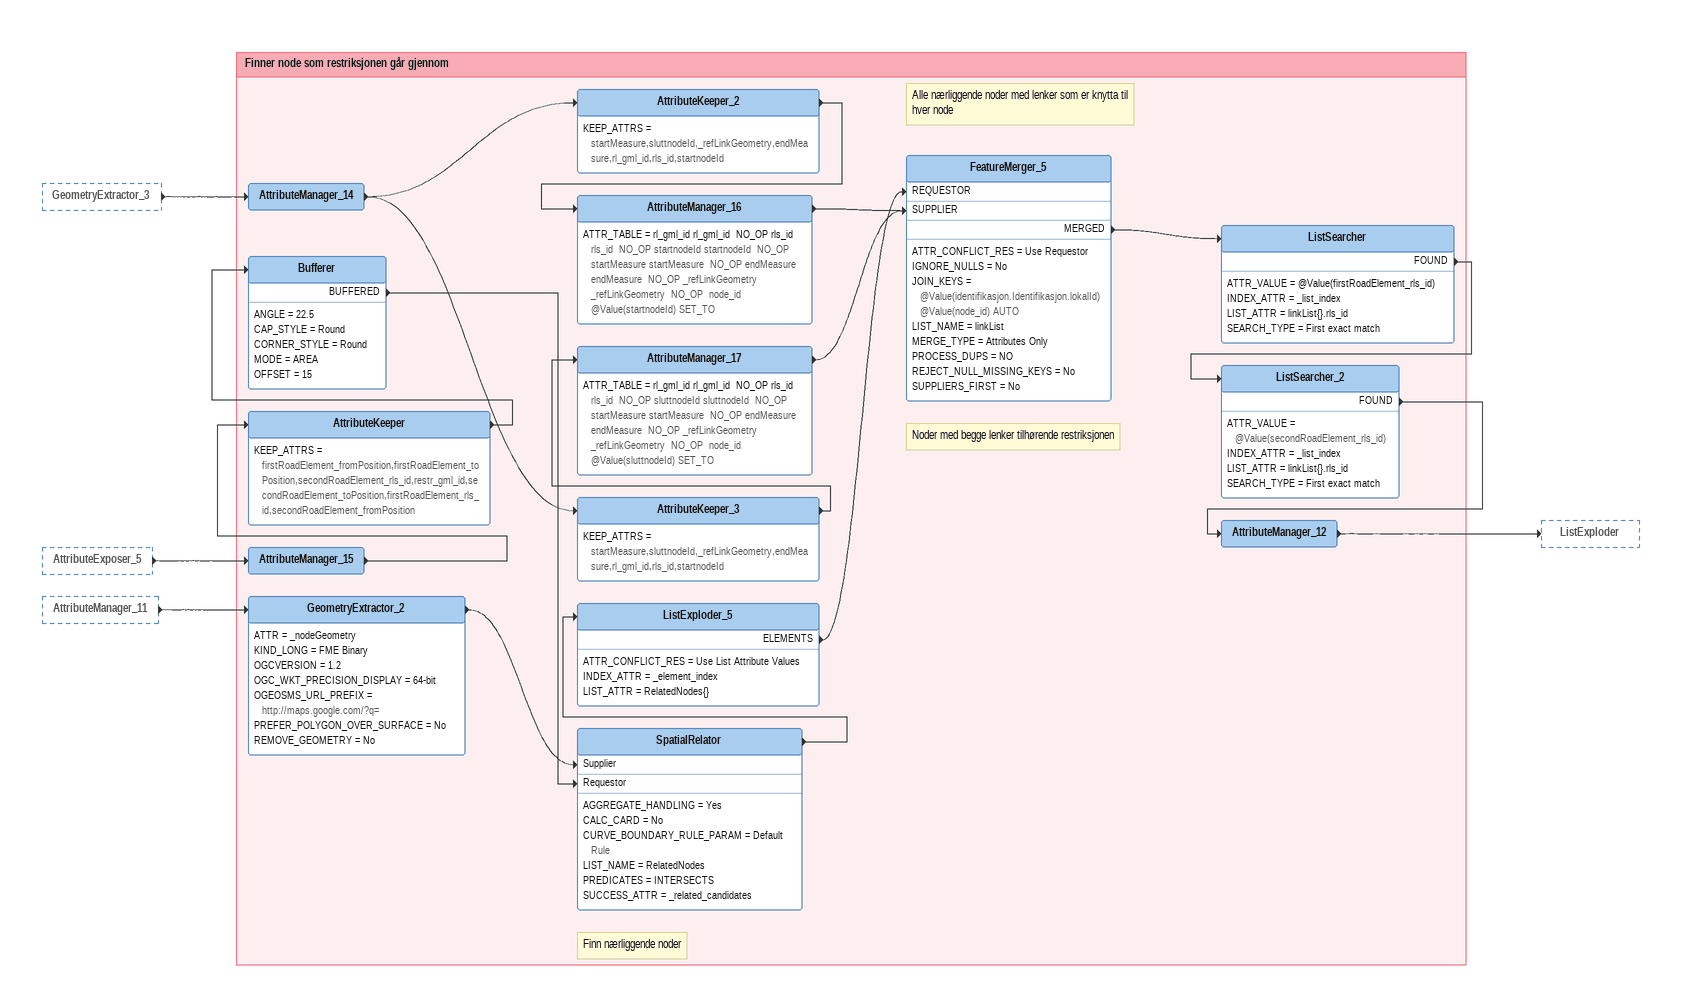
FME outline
GeometryExtractor_3 [outside]
    -> AttributeManager_14
AttributeExposer_5 [outside]
    -> AttributeManager_15
AttributeManager_11 [outside]
    -> GeometryExtractor_2

Bookmark: Finner node som restriksjonen går gjennom
AttributeManager_14
    -> AttributeKeeper_2
    -> AttributeKeeper_3
AttributeKeeper_2
    KEEP_ATTRS = startMeasure,sluttnodeId,_refLinkGeometry,endMeasure,rl_gml_id,rls_id,startnodeId
    -> AttributeManager_16
AttributeManager_16
    ATTR_TABLE = rl_gml_id rl_gml_id  NO_OP rls_id rls_id  NO_OP startnodeId startnodeId  NO_OP startMeasure startMeasure  NO_OP endMeasure endMeasure  NO_OP _refLinkGeometry _refLinkGeometry  NO_OP  node_id @Value(startnodeId) SET_TO
    -> FeatureMerger_5 [SUPPLIER]
AttributeKeeper_3
    KEEP_ATTRS = startMeasure,sluttnodeId,_refLinkGeometry,endMeasure,rl_gml_id,rls_id,startnodeId
    -> AttributeManager_17
AttributeManager_17
    ATTR_TABLE = rl_gml_id rl_gml_id  NO_OP rls_id rls_id  NO_OP sluttnodeId sluttnodeId  NO_OP startMeasure startMeasure  NO_OP endMeasure endMeasure  NO_OP _refLinkGeometry _refLinkGeometry  NO_OP  node_id @Value(sluttnodeId) SET_TO
    -> FeatureMerger_5 [SUPPLIER]
GeometryExtractor_2
    ATTR = _nodeGeometry
    KIND_LONG = FME Binary
    OGCVERSION = 1.2
    OGC_WKT_PRECISION_DISPLAY = 64-bit
    OGEOSMS_URL_PREFIX = http://maps.google.com/?q=
    PREFER_POLYGON_OVER_SURFACE = No
    REMOVE_GEOMETRY = No
    -> SpatialRelator [Supplier]
AttributeManager_15
    -> AttributeKeeper
AttributeKeeper
    KEEP_ATTRS = firstRoadElement_fromPosition,firstRoadElement_toPosition,secondRoadElement_rls_id,restr_gml_id,secondRoadElement_toPosition,firstRoadElement_rls_id,secondRoadElement_fromPosition
    -> Bufferer
Bufferer
    ANGLE = 22.5
    CAP_STYLE = Round
    CORNER_STYLE = Round
    MODE = AREA
    OFFSET = 15
    BUFFERED -> SpatialRelator [Requestor]
Note: Finn nærliggende noder
SpatialRelator
    AGGREGATE_HANDLING = Yes
    CALC_CARD = No
    CURVE_BOUNDARY_RULE_PARAM = Default Rule
    LIST_NAME = RelatedNodes
    PREDICATES = INTERSECTS
    SUCCESS_ATTR = _related_candidates
    -> ListExploder_5
ListExploder_5
    ATTR_CONFLICT_RES = Use List Attribute Values
    INDEX_ATTR = _element_index
    LIST_ATTR = RelatedNodes{}
    ELEMENTS -> FeatureMerger_5 [REQUESTOR]
Note: Alle nærliggende noder med lenker som er knytta til hver node
FeatureMerger_5
    ATTR_CONFLICT_RES = Use Requestor
    IGNORE_NULLS = No
    JOIN_KEYS = @Value(identifikasjon.Identifikasjon.lokalId) @Value(node_id) AUTO
    LIST_NAME = linkList
    MERGE_TYPE = Attributes Only
    PROCESS_DUPS = NO
    REJECT_NULL_MISSING_KEYS = No
    SUPPLIERS_FIRST = No
    MERGED -> ListSearcher
ListSearcher
    ATTR_VALUE = @Value(firstRoadElement_rls_id)
    INDEX_ATTR = _list_index
    LIST_ATTR = linkList{}.rls_id
    SEARCH_TYPE = First exact match
    FOUND -> ListSearcher_2
Note: Noder med begge lenker tilhørende restriksjonen
ListSearcher_2
    ATTR_VALUE = @Value(secondRoadElement_rls_id)
    INDEX_ATTR = _list_index
    LIST_ATTR = linkList{}.rls_id
    SEARCH_TYPE = First exact match
    FOUND -> AttributeManager_12
AttributeManager_12
    -> ListExploder
